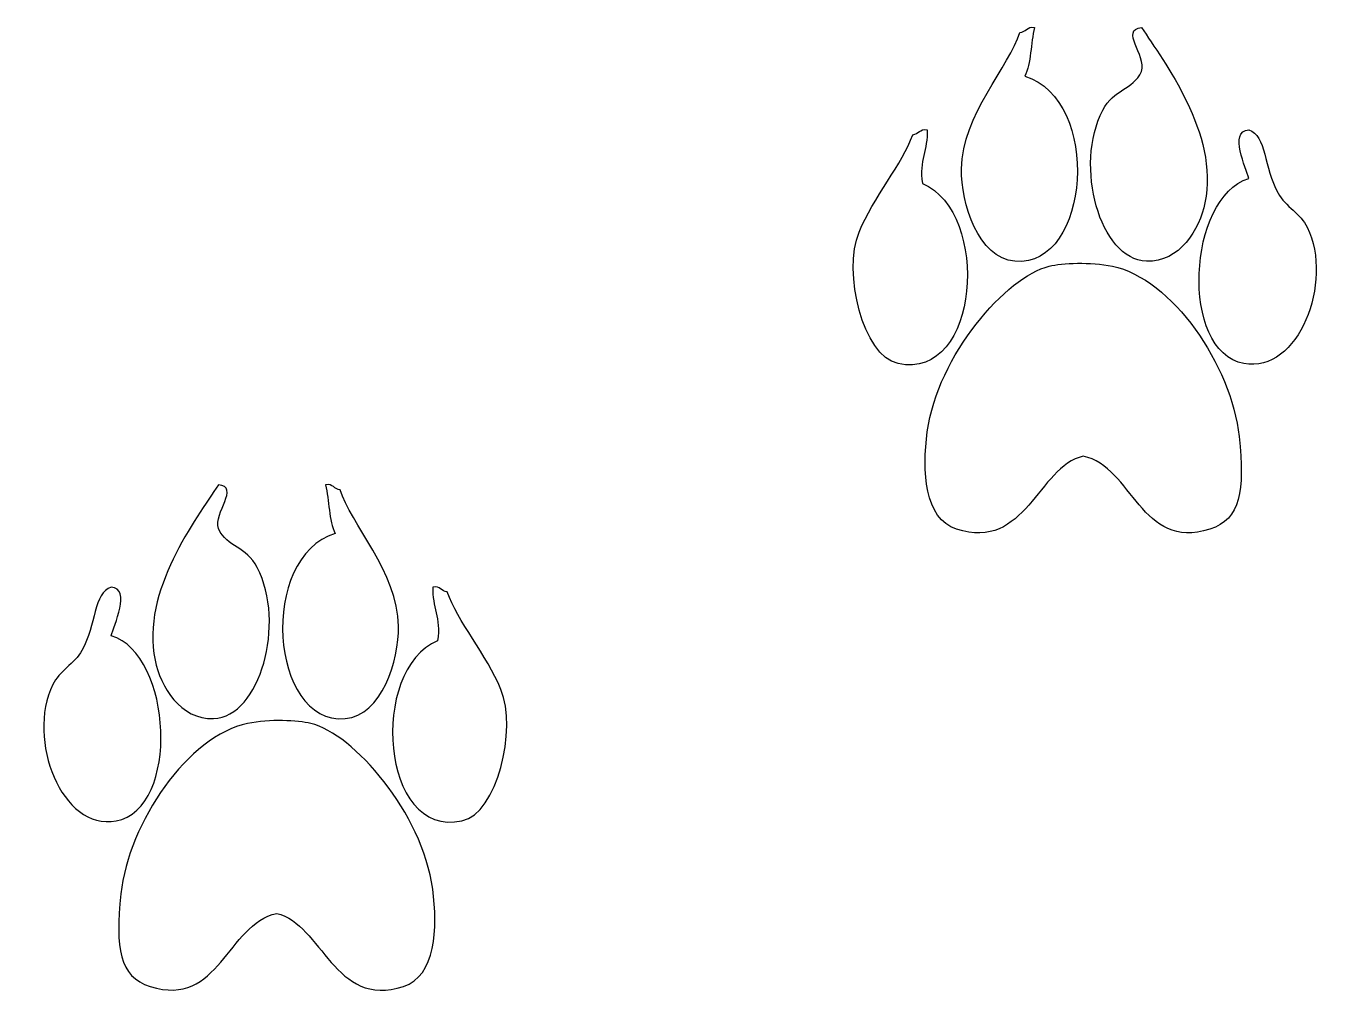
# Model space of a CAD drawing. Header units: centimetres. Extents: x -8.5 to 8.5, y -6.5 to 6.3.
import ezdxf

# ---------------------------------------------------------------- set-up
doc = ezdxf.new("R2010")
doc.units = ezdxf.units.CM
doc.header["$MEASUREMENT"] = 0
doc.layers.add('Camada 1', color=7, linetype='Continuous')

msp = doc.modelspace()

# ---------------------------------------------------------------- linework, layer by layer
at = {"layer": 'Camada 1'}
for points, knots in [([(4.63439, 6.29268), (4.53155, 6.31059), (4.52477, 6.23249), (4.44333, 6.22899), (4.44333, 6.22899), (4.31398, 5.79531), (3.68765, 5.14343), (3.67913, 4.4458), (3.67913, 4.4458), (3.6736, 3.99273), (3.89783, 3.27507), (4.37967, 3.23578), (4.37967, 3.23578), (5.36731, 3.15519), (5.51619, 5.35356), (4.50704, 5.65582), (4.50704, 5.65582), (4.59383, 5.82384), (4.58229, 6.09006), (4.63439, 6.29268)], [0, 0, 0, 0, 0.16666667, 0.16666667, 0.16666667, 0.16666667, 0.33333333, 0.33333333, 0.33333333, 0.33333333, 0.5, 0.5, 0.5, 0.5, 0.66666667, 0.66666667, 0.66666667, 0.66666667, 1, 1, 1, 1]), ([(6.03549, 6.29268), (5.74678, 6.26445), (6.09915, 5.93097), (6.03549, 5.71951), (6.03549, 5.71951), (5.91643, 5.46739), (5.67304, 5.49382), (5.52601, 5.21003), (5.52601, 5.21003), (5.15173, 4.48753), (5.48643, 3.25817), (6.09915, 3.23579), (6.09915, 3.23579), (6.52854, 3.22013), (6.79199, 3.65299), (6.8634, 4.00001), (6.8634, 4.00001), (7.05056, 4.91034), (6.31981, 5.85019), (6.03549, 6.29268)], [0, 0, 0, 0, 0.16666667, 0.16666667, 0.16666667, 0.16666667, 0.33333333, 0.33333333, 0.33333333, 0.33333333, 0.5, 0.5, 0.5, 0.5, 0.66666667, 0.66666667, 0.66666667, 0.66666667, 1, 1, 1, 1]), ([(3.23334, 4.95531), (3.1305, 4.97322), (3.12367, 4.89512), (3.04228, 4.89162), (3.04228, 4.89162), (2.91216, 4.51618), (2.52468, 4.0657), (2.34174, 3.61792), (2.34174, 3.61792), (2.12629, 3.09066), (2.39053, 1.99663), (2.85122, 1.89842), (2.85122, 1.89842), (3.91969, 1.67067), (4.06695, 3.87105), (3.16965, 4.25477), (3.16965, 4.25477), (3.12264, 4.55653), (3.2413, 4.69261), (3.23334, 4.95531)], [0, 0, 0, 0, 0.16666667, 0.16666667, 0.16666667, 0.16666667, 0.33333333, 0.33333333, 0.33333333, 0.33333333, 0.5, 0.5, 0.5, 0.5, 0.66666667, 0.66666667, 0.66666667, 0.66666667, 1, 1, 1, 1]), ([(7.43654, 4.95531), (7.16838, 4.93367), (7.40527, 4.45107), (7.43654, 4.31846), (7.43654, 4.31846), (6.63477, 4.07914), (6.52931, 2.05323), (7.37288, 1.89842), (7.37288, 1.89842), (8.08448, 1.76782), (8.54827, 2.96167), (8.20079, 3.68161), (8.20079, 3.68161), (8.11946, 3.85023), (7.91581, 3.95339), (7.81871, 4.12741), (7.81871, 4.12741), (7.63296, 4.46001), (7.66837, 4.88123), (7.43654, 4.95531)], [0, 0, 0, 0, 0.16666667, 0.16666667, 0.16666667, 0.16666667, 0.33333333, 0.33333333, 0.33333333, 0.33333333, 0.5, 0.5, 0.5, 0.5, 0.66666667, 0.66666667, 0.66666667, 0.66666667, 1, 1, 1, 1]), ([(5.27124, 0.68841), (5.92489, 0.54704), (6.01983, -0.55227), (6.92706, -0.26687), (6.92706, -0.26687), (7.33566, -0.13834), (7.3828, 0.23565), (7.3092, 0.94315), (7.3092, 0.94315), (7.21178, 1.87914), (6.42621, 3.0128), (5.65338, 3.17213), (5.65338, 3.17213), (5.3658, 3.2314), (4.99782, 3.21393), (4.82547, 3.17213), (4.82547, 3.17213), (4.26942, 3.03725), (3.36949, 2.00926), (3.23331, 1.00686), (3.23331, 1.00686), (3.1637, 0.49434), (3.19291, -0.13021), (3.61539, -0.26684), (3.61539, -0.26684), (4.51988, -0.55937), (4.67868, 0.54847), (5.27124, 0.68841)], [0, 0, 0, 0, 0.125, 0.125, 0.125, 0.125, 0.25, 0.25, 0.25, 0.25, 0.375, 0.375, 0.375, 0.375, 0.5, 0.5, 0.5, 0.5, 0.625, 0.625, 0.625, 0.625, 0.75, 0.75, 0.75, 0.75, 1, 1, 1, 1]), ([(-6.03549, 0.3132), (-5.7468, 0.28497), (-6.09918, -0.04851), (-6.03549, -0.25997), (-6.03549, -0.25997), (-5.91645, -0.51209), (-5.67304, -0.48566), (-5.52601, -0.76945), (-5.52601, -0.76945), (-5.15173, -1.49195), (-5.48645, -2.72131), (-6.09918, -2.74369), (-6.09918, -2.74369), (-6.52857, -2.75935), (-6.79202, -2.32647), (-6.8634, -1.97944), (-6.8634, -1.97944), (-7.05059, -1.06914), (-6.31984, -0.12932), (-6.03549, 0.3132)], [0, 0, 0, 0, 0.16666667, 0.16666667, 0.16666667, 0.16666667, 0.33333333, 0.33333333, 0.33333333, 0.33333333, 0.5, 0.5, 0.5, 0.5, 0.66666667, 0.66666667, 0.66666667, 0.66666667, 1, 1, 1, 1]), ([(-4.63442, 0.3132), (-4.53155, 0.33111), (-4.52478, 0.25301), (-4.44336, 0.24951), (-4.44336, 0.24951), (-4.31401, -0.18417), (-3.68766, -0.83605), (-3.67914, -1.53368), (-3.67914, -1.53368), (-3.67361, -1.98675), (-3.89787, -2.70438), (-4.37968, -2.7437), (-4.37968, -2.7437), (-5.36729, -2.82429), (-5.5162, -0.6259), (-4.50705, -0.32366), (-4.50705, -0.32366), (-4.5938, -0.15567), (-4.58229, 0.11058), (-4.63442, 0.3132)], [0, 0, 0, 0, 0.16666667, 0.16666667, 0.16666667, 0.16666667, 0.33333333, 0.33333333, 0.33333333, 0.33333333, 0.5, 0.5, 0.5, 0.5, 0.66666667, 0.66666667, 0.66666667, 0.66666667, 1, 1, 1, 1]), ([(-7.43656, -1.02419), (-7.16838, -1.04583), (-7.40529, -1.52846), (-7.43656, -1.66104), (-7.43656, -1.66104), (-6.63477, -1.90036), (-6.52928, -3.92627), (-7.37287, -4.08108), (-7.37287, -4.08108), (-8.08449, -4.21168), (-8.54826, -3.01783), (-8.20078, -2.29789), (-8.20078, -2.29789), (-8.11945, -2.1293), (-7.91582, -2.02614), (-7.81867, -1.85209), (-7.81867, -1.85209), (-7.63296, -1.51949), (-7.66834, -1.09827), (-7.43656, -1.02419)], [0, 0, 0, 0, 0.16666667, 0.16666667, 0.16666667, 0.16666667, 0.33333333, 0.33333333, 0.33333333, 0.33333333, 0.5, 0.5, 0.5, 0.5, 0.66666667, 0.66666667, 0.66666667, 0.66666667, 1, 1, 1, 1]), ([(-3.23334, -1.02419), (-3.13047, -1.00628), (-3.1237, -1.08438), (-3.04228, -1.08788), (-3.04228, -1.08788), (-2.91218, -1.46332), (-2.5247, -1.9138), (-2.34174, -2.36158), (-2.34174, -2.36158), (-2.12629, -2.88884), (-2.39056, -3.98287), (-2.85122, -4.08108), (-2.85122, -4.08108), (-3.91969, -4.30881), (-4.06695, -2.10843), (-3.16965, -1.7247), (-3.16965, -1.7247), (-3.12264, -1.42297), (-3.2413, -1.28689), (-3.23334, -1.02419)], [0, 0, 0, 0, 0.16666667, 0.16666667, 0.16666667, 0.16666667, 0.33333333, 0.33333333, 0.33333333, 0.33333333, 0.5, 0.5, 0.5, 0.5, 0.66666667, 0.66666667, 0.66666667, 0.66666667, 1, 1, 1, 1]), ([(-5.27127, -5.2911), (-5.92492, -5.43247), (-6.01983, -6.53178), (-6.92709, -6.24638), (-6.92709, -6.24638), (-7.33569, -6.11782), (-7.38283, -5.74386), (-7.3092, -5.03636), (-7.3092, -5.03636), (-7.21181, -4.10037), (-6.42626, -2.96671), (-5.65338, -2.80738), (-5.65338, -2.80738), (-5.3658, -2.74811), (-4.99782, -2.7656), (-4.82547, -2.80738), (-4.82547, -2.80738), (-4.26947, -2.94229), (-3.36949, -3.97025), (-3.23334, -4.97268), (-3.23334, -4.97268), (-3.16375, -5.4852), (-3.19291, -6.10975), (-3.61545, -6.24641), (-3.61545, -6.24641), (-4.51985, -6.53887), (-4.67868, -5.43104), (-5.27127, -5.2911)], [0, 0, 0, 0, 0.125, 0.125, 0.125, 0.125, 0.25, 0.25, 0.25, 0.25, 0.375, 0.375, 0.375, 0.375, 0.5, 0.5, 0.5, 0.5, 0.625, 0.625, 0.625, 0.625, 0.75, 0.75, 0.75, 0.75, 1, 1, 1, 1])]:
    msp.add_open_spline(points, degree=3, knots=knots, dxfattribs=at)

doc.saveas('drawing.dxf')
